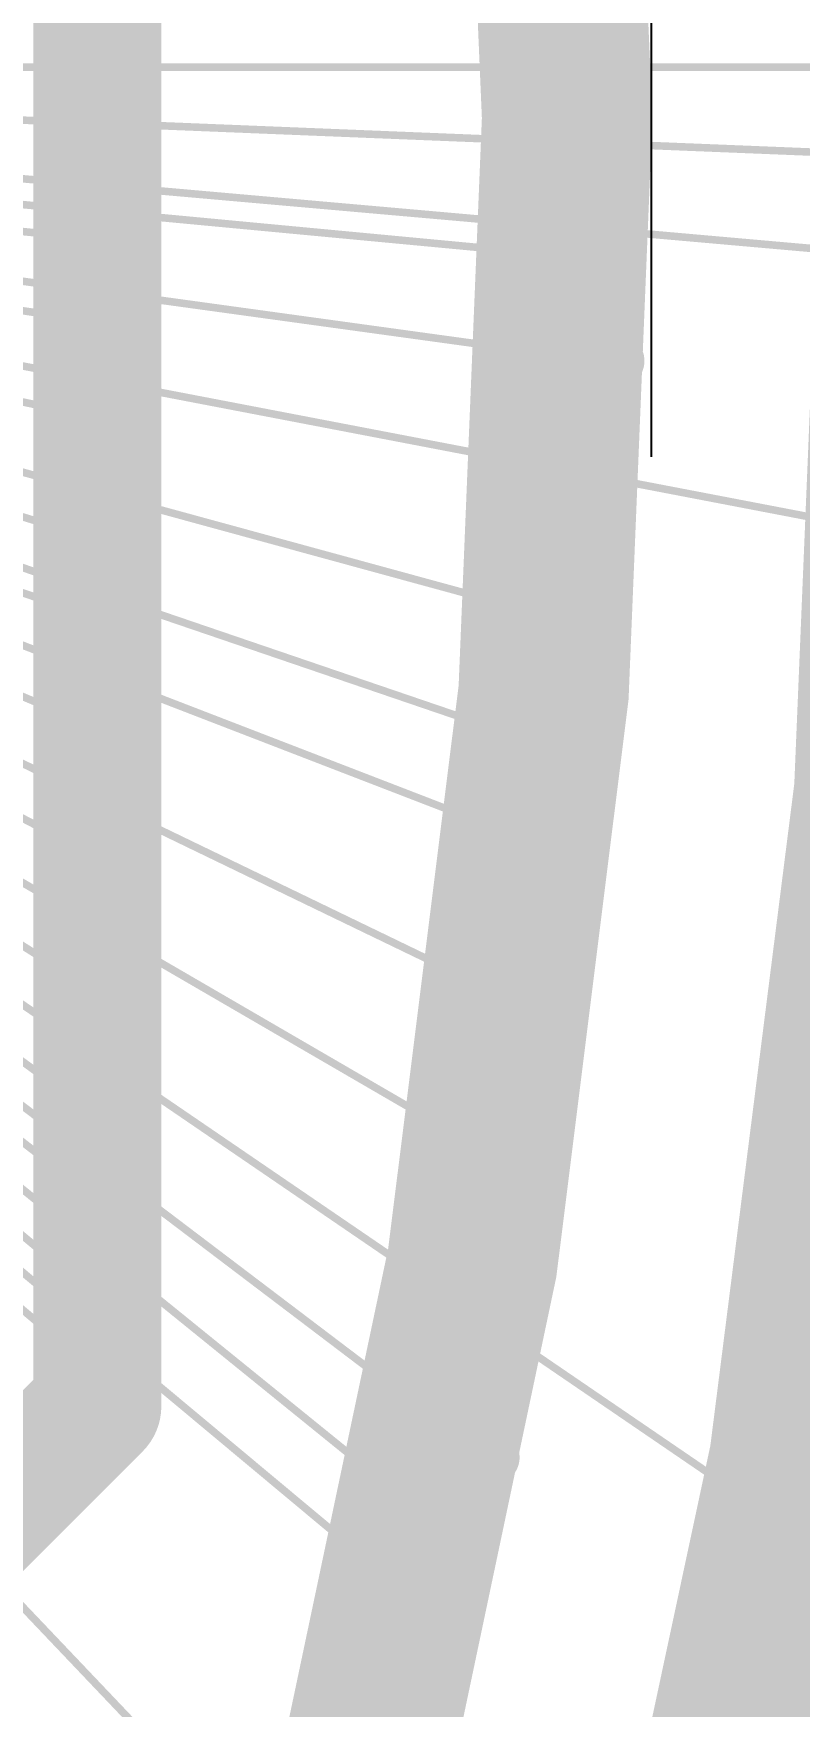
# Model space of a CAD drawing. Header units: inches. Extents: x 5.6 to 70.4, y 6.1 to 48.
# Drawn here: x 25.835 to 27.632, y 26.366 to 30.292 of the extents above; entities that cross this region are included whole.
import ezdxf

# ---------------------------------------------------------------- set-up
doc = ezdxf.new("R2010")
doc.units = ezdxf.units.IN
doc.header["$MEASUREMENT"] = 0
for name, color, linetype in [('01-Dim', 7, 'Continuous'), ('Cu1', 7, 'Continuous'), ('IOs', 250, 'Continuous'), ('rings', 10, 'Continuous'), ('Sbp1', 5, 'Continuous'), ('Text', 7, 'Continuous'), ('vdd', 250, 'Continuous'), ('vss', 250, 'Continuous')]:
    doc.layers.add(name, color=color, linetype=linetype)
doc.styles.get("Standard").update_dxf_attribs({"font": 'arial.ttf'})
doc.dimstyles.new('1X-Std-.1tol', dxfattribs={"dimscale": 2, "dimtxt": 0.18, "dimasz": 0.18, "dimexe": 0.12, "dimexo": 0.0625, "dimgap": 0.09, "dimtad": 0, "dimdec": 3, "dimzin": 1, "dimdsep": 46, "dimtxsty": 'Standard', "dimcen": 0.09, "dimadec": 0, "dimazin": 0, "dimtfac": 1, "dimtdec": 3, "dimtofl": 0, "dimtmove": 0, "dimatfit": 3, "dimfxl": 0.12, "dimtolj": 1, "dimtzin": 0, "dimarcsym": 0})

# ---------------------------------------------------------------- blocks, each defined once
blk = doc.blocks.new('ROUND_25')
at = {"const_width": 0.15}
blk.add_lwpolyline([(-0.075, 0, 1), (0.075, 0, 1)], format="xyb", close=True, dxfattribs=at)
blk = doc.blocks.new('OBLONG_22')
at = {"const_width": 0.13}
blk.add_lwpolyline([(0.11, 0), (-0.11, 0)], dxfattribs=at)
at = {"const_width": 0.065}
for points in [[(-0.1425, 0, 1), (-0.0775, 0, 1)], [(0.0775, 0, 1), (0.1425, 0, 1)]]:
    blk.add_lwpolyline(points, format="xyb", close=True, dxfattribs=at)
blk = doc.blocks.new('ROUND_19')
at = {"const_width": 0.025}
blk.add_lwpolyline([(-0.0125, 0, 1), (0.0125, 0, 1)], format="xyb", close=True, dxfattribs=at)
blk = doc.blocks.new('ROUND_20')
at = {"const_width": 0.065}
blk.add_lwpolyline([(-0.0325, 0, 1), (0.0325, 0, 1)], format="xyb", close=True, dxfattribs=at)
blk = doc.blocks.new('*D25')
at = {"layer": '01-Dim', "color": 0, "linetype": 'Continuous', "lineweight": -2, "transparency": 16777216}
for p, q in [((16.2847, 28.9992), (16.2847, 44.2142)), ((28.8847, 28.9992), (28.8847, 44.2142)), ((16.6447, 43.9742), (20.7006, 43.9742)), ((28.5247, 43.9742), (24.4688, 43.9742))]:
    blk.add_line(p, q, dxfattribs=at)
at = {"layer": '01-Dim', "color": 0, "linetype": 'Continuous', "transparency": 16777216}
for points in [[(16.6447, 44.0342), (16.6447, 43.9142), (16.2847, 43.9742)], [(28.5247, 44.0342), (28.5247, 43.9142), (28.8847, 43.9742)]]:
    blk.add_solid(points, dxfattribs=at)
at = {"layer": 'Defpoints', "color": 0, "linetype": 'Continuous', "transparency": 16777216}
for p in [(28.8847, 43.9742), (16.2847, 28.8742), (28.8847, 28.8742)]:
    blk.add_point(p, dxfattribs=at)
at = {"layer": '01-Dim', "color": 0, "linetype": 'Continuous', "lineweight": -3, "transparency": 16777216, "insert": (22.5847, 43.9742), "char_height": 0.36, "attachment_point": 5}
blk.add_mtext('\\A1;12.600 [0.4961]', dxfattribs=at)
blk = doc.blocks.new('*D26')
at = {"layer": '01-Dim', "color": 0, "linetype": 'Continuous', "lineweight": -2, "transparency": 16777216}
for p, q in [((17.0847, 29.1992), (17.0847, 43.7142)), ((28.0847, 29.1992), (28.0847, 43.7142)), ((17.4447, 43.4742), (20.7006, 43.4742)), ((27.7247, 43.4742), (24.4688, 43.4742))]:
    blk.add_line(p, q, dxfattribs=at)
at = {"layer": '01-Dim', "color": 0, "linetype": 'Continuous', "transparency": 16777216}
for points in [[(17.4447, 43.5342), (17.4447, 43.4142), (17.0847, 43.4742)], [(27.7247, 43.5342), (27.7247, 43.4142), (28.0847, 43.4742)]]:
    blk.add_solid(points, dxfattribs=at)
at = {"layer": 'Defpoints', "color": 0, "linetype": 'Continuous', "transparency": 16777216}
for p in [(28.0847, 43.4742), (17.0847, 29.0742), (28.0847, 29.0742)]:
    blk.add_point(p, dxfattribs=at)
at = {"layer": '01-Dim', "color": 0, "linetype": 'Continuous', "lineweight": -3, "transparency": 16777216, "insert": (22.5847, 43.4742), "char_height": 0.36, "attachment_point": 5}
blk.add_mtext('\\A1;11.000 [0.4331]', dxfattribs=at)
blk = doc.blocks.new('*D27')
at = {"layer": '01-Dim', "color": 0, "linetype": 'Continuous', "lineweight": -2, "transparency": 16777216}
for p, q in [((17.8847, 29.2992), (17.8847, 43.2142)), ((27.2847, 29.2992), (27.2847, 43.2142)), ((18.2447, 42.9742), (20.8235, 42.9742)), ((26.9247, 42.9742), (24.3459, 42.9742))]:
    blk.add_line(p, q, dxfattribs=at)
at = {"layer": '01-Dim', "color": 0, "linetype": 'Continuous', "transparency": 16777216}
for points in [[(18.2447, 43.0342), (18.2447, 42.9142), (17.8847, 42.9742)], [(26.9247, 43.0342), (26.9247, 42.9142), (27.2847, 42.9742)]]:
    blk.add_solid(points, dxfattribs=at)
at = {"layer": 'Defpoints', "color": 0, "linetype": 'Continuous', "transparency": 16777216}
for p in [(27.2847, 42.9742), (17.8847, 29.1742), (27.2847, 29.1742)]:
    blk.add_point(p, dxfattribs=at)
at = {"layer": '01-Dim', "color": 0, "linetype": 'Continuous', "lineweight": -3, "transparency": 16777216, "insert": (22.5847, 42.9742), "char_height": 0.36, "attachment_point": 5}
blk.add_mtext('\\A1;9.400 [0.3701]', dxfattribs=at)

msp = doc.modelspace()

# ---------------------------------------------------------------- linework, layer by layer
at = {"layer": 'Cu1', "const_width": 0.4}
for points in [[(27.28873, 25.39663, 0.1276623), (27.28068, 34.79562)], [(26.58573, 26.08763, 0.1258943), (26.57912, 34.09947)]]:
    msp.add_lwpolyline(points, format="xyb", dxfattribs=at)
at = {"layer": 'Cu1'}
for points, const_width in [([(25.98473, 33.08063), (25.98473, 27.08063)], 0.3), ([(26.05873, 29.80835), (25.90973, 29.81735)], 0.05), ([(26.05873, 29.60988), (25.90973, 29.63288)], 0.05), ([(27.20313, 29.52399), (26.98413, 29.54799)], 0.13), ([(26.05673, 29.36963), (25.91173, 29.41063)], 0.05), ([(26.05373, 29.07163), (25.91473, 29.12863)], 0.05), ([(27.14573, 28.88395), (26.93773, 28.95395)], 0.13), ([(26.05373, 28.91163), (25.91473, 28.96863)], 0.05), ([(26.05073, 28.62463), (25.91773, 28.69563)], 0.05), ([(27.14573, 28.57651), (26.93773, 28.64651)], 0.13), ([(27.08773, 28.36329), (26.88973, 28.45829)], 0.13), ([(26.04673, 28.31763), (25.92173, 28.40263)], 0.05), ([(26.04173, 28.00263), (25.92673, 28.09763)], 0.05), ([(27.03573, 27.96629), (26.84773, 28.08029)], 0.13), ([(26.03773, 27.68763), (25.93073, 27.79263)], 0.05), ([(26.97073, 27.59377), (26.79473, 27.72677)], 0.13), ([(26.03673, 27.49663), (25.93173, 27.60363)], 0.05), ([(26.03573, 27.26563), (25.93273, 27.37463)], 0.05), ([(25.98473, 27.07063), (25.58573, 26.67163)], 0.3), ([(26.03773, 27.09763), (25.93073, 27.20263)], 0.05), ([(26.89334, 26.9309), (26.73334, 27.0829)], 0.13), ([(26.85773, 26.73412), (26.69773, 26.88612)], 0.13), ([(27.66721, 26.71713), (27.55721, 26.81913)], 0.05), ([(26.77573, 26.49563), (26.62873, 26.65963)], 0.13)]:
    msp.add_lwpolyline(points, dxfattribs=dict(at, const_width=const_width))
at = {"layer": 'IOs', "transparency": 33554687, "const_width": 0.01778}
for points in [[(23.97963, 30.21303), (28.71838, 30.21303)], [(23.97963, 30.16303), (28.72261, 29.97104)], [(23.97963, 30.11303), (28.70529, 29.69556)]]:
    msp.add_lwpolyline(points, dxfattribs=at)
at = {"layer": 'rings', "const_width": 0.4}
msp.add_lwpolyline([(27.28873, 25.39663, 0.1276623), (27.28068, 34.79562)], format="xyb", dxfattribs=at)
at = {"layer": 'rings', "transparency": 33554457, "const_width": 0.4}
msp.add_lwpolyline([(26.58573, 26.08763, 0.1258943), (26.57912, 34.09947)], format="xyb", dxfattribs=at)
at = {"layer": 'Sbp1'}
for points, const_width in [([(26.08564, 29.7971), (25.92723, 29.81609)], 0.08), ([(26.08325, 29.59902), (25.92723, 29.63233)], 0.08), ([(27.20313, 29.52399), (26.98413, 29.54799)], 0.13), ([(26.08191, 29.36367), (25.92723, 29.40275)], 0.08), ([(26.07752, 29.06861), (25.92723, 29.12214)], 0.08), ([(27.14573, 28.88395), (26.93773, 28.95395)], 0.13), ([(26.07585, 28.88349), (25.92639, 28.93929)], 0.08), ([(26.07174, 28.62086), (25.92639, 28.68661)], 0.08), ([(27.14573, 28.57651), (26.93773, 28.64651)], 0.13), ([(27.08773, 28.36329), (26.88973, 28.45829)], 0.13), ([(26.06886, 28.3135), (25.93207, 28.3956)], 0.08), ([(26.06466, 27.98763), (25.93073, 28.07433)], 0.08), ([(27.0417, 27.97678), (26.84773, 28.08029)], 0.13), ([(26.06039, 27.69968), (25.93073, 27.79263)], 0.08), ([(26.98169, 27.60968), (26.79473, 27.72677)], 0.13), ([(26.05322, 27.50022), (25.93173, 27.60363)], 0.08), ([(26.06154, 27.26183), (25.93872, 27.36366)], 0.08), ([(25.98473, 27.07063), (25.58573, 26.67163)], 0.3), ([(26.04742, 27.07749), (25.93532, 27.19101)], 0.08), ([(26.91022, 26.95092), (26.73334, 27.0829)], 0.13), ([(26.8351, 26.74524), (26.66523, 26.88612)], 0.13), ([(27.68908, 26.74097), (27.50155, 26.85715)], 0.13), ([(26.7899, 26.55497), (26.62873, 26.70507)], 0.13)]:
    msp.add_lwpolyline(points, dxfattribs=dict(at, const_width=const_width))
at = {"layer": 'Text', "const_width": 0.3}
msp.add_lwpolyline([(25.98473, 33.08063), (25.98473, 27.08063)], dxfattribs=at)
at = {"layer": 'vdd', "transparency": 33554687, "const_width": 0.01778}
for points in [[(23.97963, 30.06303), (27.08877, 29.77036)], [(23.97963, 29.96303), (27.07758, 29.53615)], [(23.97963, 29.86303), (27.86205, 29.11829)], [(23.97963, 29.76303), (27.0434, 28.92549)], [(23.97963, 29.66303), (27.03797, 28.61964)], [(23.97963, 29.56303), (26.98198, 28.40391)], [(23.97963, 29.46303), (26.94157, 28.03191)], [(23.97963, 29.36303), (26.86482, 27.68603)], [(23.97963, 29.26303), (27.64309, 26.76046)], [(23.97963, 29.16303), (26.79568, 27.02712)], [(23.97963, 29.06303), (26.75333, 26.81471)], [(23.97963, 28.91303), (26.72947, 26.61676)], [(23.82671, 28.68526), (26.35432, 26.02653)]]:
    msp.add_lwpolyline(points, dxfattribs=at)
at = {"layer": 'vss', "transparency": 33554687, "const_width": 0.01778}
for points in [[(23.97963, 30.01303), (26.0273, 29.80543)], [(23.97963, 29.91303), (25.9977, 29.61377)], [(23.97963, 29.81303), (26.01884, 29.38345)], [(23.97963, 29.71303), (26.03159, 29.09047)], [(23.97963, 29.61303), (26.01467, 28.90874)], [(23.97963, 29.51303), (26.01044, 28.65093)], [(23.97963, 29.41303), (26.02313, 28.33819)], [(23.97963, 29.31303), (26.0231, 28.01568)], [(23.97963, 29.21303), (26.04002, 27.71139)], [(23.97963, 29.11303), (26.02733, 27.5212)], [(23.97963, 28.98803), (26.01887, 27.29721)], [(23.97963, 28.83803), (26.01464, 27.12421)]]:
    msp.add_lwpolyline(points, dxfattribs=at)

# ---------------------------------------------------------------- block references
at = {"layer": 'Cu1'}
for name, p in [('ROUND_19', (25.90973, 29.81735)), ('ROUND_19', (26.05873, 29.80835)), ('OBLONG_22', (27.08473, 29.7662)), ('ROUND_19', (25.90973, 29.63288)), ('ROUND_19', (26.05873, 29.60988)), ('ROUND_20', (26.98413, 29.54799)), ('ROUND_20', (27.20313, 29.52399)), ('ROUND_19', (25.91173, 29.41063)), ('ROUND_19', (26.05673, 29.36963)), ('ROUND_19', (25.91473, 29.12863)), ('ROUND_19', (26.05373, 29.07163)), ('ROUND_20', (26.93773, 28.95395)), ('ROUND_19', (25.91473, 28.96863)), ('ROUND_20', (27.14573, 28.88395)), ('ROUND_19', (26.05373, 28.91163)), ('ROUND_19', (25.91773, 28.69563)), ('ROUND_20', (26.93773, 28.64651)), ('ROUND_19', (26.05073, 28.62463)), ('ROUND_20', (27.14573, 28.57651)), ('ROUND_20', (26.88973, 28.45829)), ('ROUND_19', (25.92173, 28.40263)), ('ROUND_20', (27.08773, 28.36329)), ('ROUND_19', (26.04673, 28.31763)), ('ROUND_19', (25.92673, 28.09763)), ('ROUND_20', (26.84773, 28.08029)), ('ROUND_19', (26.04173, 28.00263)), ('ROUND_20', (27.03573, 27.96629)), ('ROUND_19', (25.93073, 27.79263)), ('ROUND_20', (26.79473, 27.72677)), ('ROUND_19', (26.03773, 27.68763)), ('ROUND_20', (26.97073, 27.59377)), ('ROUND_19', (25.93173, 27.60363)), ('ROUND_19', (26.03673, 27.49663)), ('ROUND_19', (25.93273, 27.37463)), ('ROUND_19', (26.03573, 27.26563)), ('ROUND_25', (25.98473, 27.08063)), ('ROUND_25', (25.98473, 27.07063)), ('ROUND_19', (25.93073, 27.20263)), ('ROUND_20', (26.73334, 27.0829)), ('ROUND_19', (26.03773, 27.09763)), ('ROUND_20', (26.89334, 26.9309)), ('ROUND_20', (26.69773, 26.88612)), ('ROUND_19', (27.55721, 26.81913)), ('ROUND_20', (26.85773, 26.73412)), ('ROUND_20', (26.62873, 26.65963)), ('ROUND_20', (26.77573, 26.49563))]:
    msp.add_blockref(name, p, dxfattribs=at)
at = {"layer": 'Sbp1', "xscale": 1.6, "yscale": 1.6, "zscale": 1.6}
for p, rotation in [((25.92723, 29.81609), 133.8871492728852), ((26.08564, 29.7971), 133.8871492728852), ((25.92723, 29.63233), 128.6694892403272), ((26.08325, 29.59902), 128.6694892403272), ((25.92723, 29.40275), 126.543244237546), ((26.08191, 29.36367), 126.543244237546), ((25.92723, 29.12214), 121.1193727505294), ((26.07752, 29.06861), 121.1193727505294), ((25.92639, 28.93929), 120.2485345941242), ((26.07585, 28.88349), 120.2485345941242), ((25.92639, 28.68661), 116.3812399510778), ((26.07174, 28.62086), 116.3812399510778), ((25.93207, 28.3956), 109.7504070114889), ((26.06886, 28.3135), 109.7504070114889), ((25.93073, 28.07433), 107.8091718039422), ((26.06466, 27.98763), 107.8091718039422), ((25.93073, 27.79263), 105.0864734985747), ((26.06039, 27.69968), 105.0864734985747), ((25.93173, 27.60363), 100.3206178059569), ((26.05322, 27.50022), 100.3206178059569), ((25.93872, 27.36366), 101.0618999288592), ((26.06154, 27.26183), 101.0618999288592), ((25.93532, 27.19101), 95.36342126144925), ((26.04742, 27.07749), 95.36342126144925)]:
    msp.add_blockref('ROUND_19', p, dxfattribs=dict(at, rotation=rotation))
at = {"layer": 'Sbp1'}
for name, p in [('OBLONG_22', (27.08473, 29.7662)), ('ROUND_20', (26.98413, 29.54799)), ('ROUND_20', (27.20313, 29.52399)), ('ROUND_20', (26.93773, 28.95395)), ('ROUND_20', (27.14573, 28.88395)), ('ROUND_20', (26.93773, 28.64651)), ('ROUND_20', (27.14573, 28.57651)), ('ROUND_20', (26.88973, 28.45829)), ('ROUND_20', (27.08773, 28.36329))]:
    msp.add_blockref(name, p, dxfattribs=at)
for p, rotation in [((26.84773, 28.08029), 3.14452304177418), ((27.0417, 27.97678), 3.14452304177418), ((26.79473, 27.72677), 5.02131290334879), ((26.98169, 27.60968), 5.02131290334879), ((26.73334, 27.0829), 6.80184413741378), ((26.91022, 26.95092), 6.80184413741378), ((26.66523, 26.88612), 3.86153901534718), ((27.50155, 26.85715), 5.298836329681471), ((26.8351, 26.74524), 3.86153901534718), ((27.68908, 26.74097), 5.298836329681471), ((26.62873, 26.70507), 5.166379358968335), ((26.7899, 26.55497), 5.166379358968335)]:
    msp.add_blockref('ROUND_20', p, dxfattribs=dict(at, rotation=rotation))
at = {"layer": 'Text'}
msp.add_blockref('ROUND_25', (25.98473, 27.07063), dxfattribs=at)

# ---------------------------------------------------------------- dimensions: what is measured, and where the dimension line sits
at = {"layer": '01-Dim', "linetype": 'Continuous', "lineweight": -3}
for base, p1, p2, picture, middle in [((28.88473, 43.97418), (16.28473, 28.87418), (28.88473, 28.87418), '*D25', (22.58473, 43.97418)), ((28.08473, 43.47418), (17.08473, 29.07418), (28.08473, 29.07418), '*D26', (22.58473, 43.47418)), ((27.28473, 42.97418), (17.88473, 29.17418), (27.28473, 29.17418), '*D27', (22.58473, 42.97418))]:
    dim = msp.add_linear_dim(base=base, p1=p1, p2=p2, dimstyle='1X-Std-.1tol', dxfattribs=at)
    dim.commit()
    dim.dimension.update_dxf_attribs({"geometry": picture, "text_midpoint": middle})

doc.saveas('drawing.dxf')
